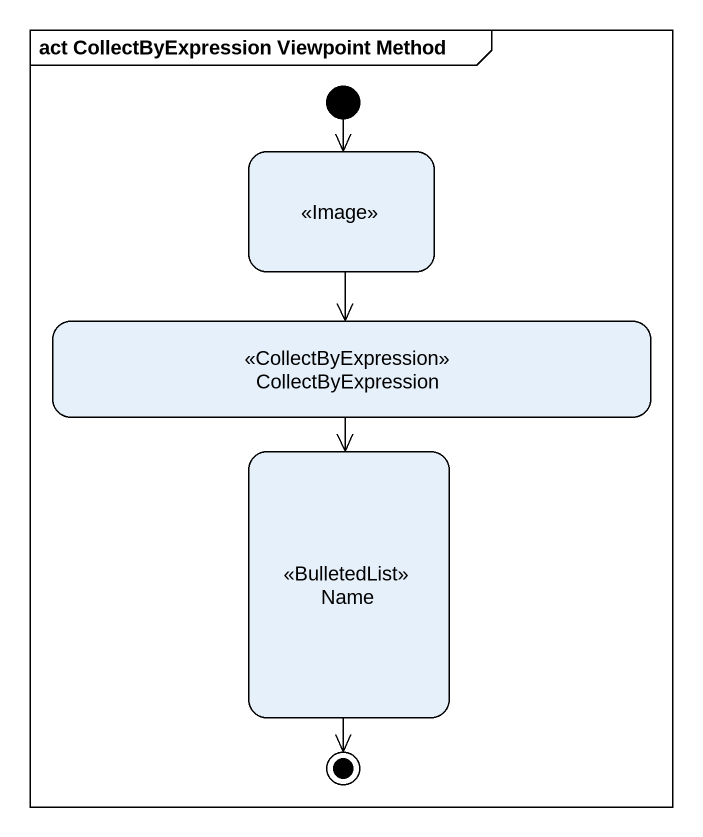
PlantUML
@startuml
mainframe act CollectByExpression Viewpoint Method
hide empty description
state " " as state1 <<Image>>
state CollectByExpression <<CollectByExpression>>
state Name <<BulletedList>>
[*] --> state1
state1 --> CollectByExpression
CollectByExpression --> Name
Name --> [*]
@enduml
